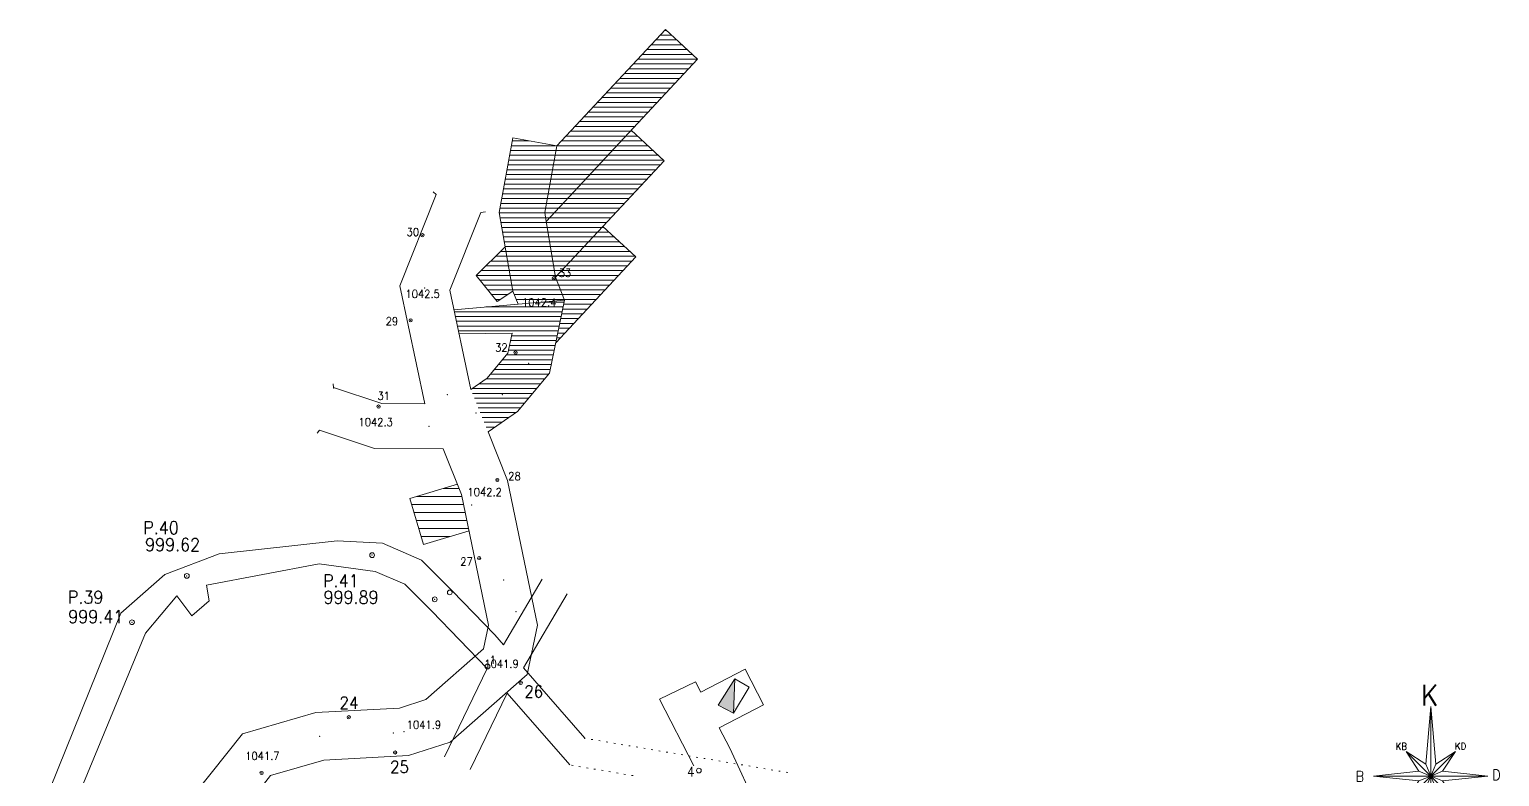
# Model space of a CAD drawing. Header units: millimetres. Extents: x 628903 to 629101, y 4089470 to 4089820.
# Drawn here: x 628962.5 to 629054.4, y 4089773.7 to 4089820.3 of the extents above; entities that cross this region are included whole.
import ezdxf

# ---------------------------------------------------------------- set-up
doc = ezdxf.new("R2010")
doc.units = ezdxf.units.MM
doc.layers.get('0').update_dxf_attribs({"color": 5, "lineweight": 0})
for name, color, linetype, lineweight in [('G_1040', 96, 'Continuous', 0), ('G_1040_POL', 3, 'Continuous', 0), ('G_995', 7, 'Continuous', 0), ('G_995DOGR', 7, 'Continuous', 0), ('G_997', 136, 'Continuous', 0), ('P_DTY', 7, 'Continuous', 0)]:
    doc.layers.add(name, color=color, linetype=linetype, lineweight=lineweight)
doc.styles.add('textstyle114', font='standard')
doc.styles.add('textstyle138', font='standard')
doc.styles.add('textstyle15', font='standard')
doc.styles.add('textstyle16', font='standard')
doc.styles.add('textstyle162', font='standard')
doc.styles.add('textstyle163', font='standard')
doc.styles.add('textstyle165', font='standard')
doc.styles.add('textstyle166', font='standard')
doc.styles.add('textstyle167', font='standard')
doc.styles.add('textstyle17', font='standard')
doc.styles.add('textstyle171', font='standard')
doc.styles.add('textstyle172', font='standard')
doc.styles.add('textstyle173', font='standard')
doc.styles.add('textstyle174', font='standard')
doc.styles.add('textstyle175', font='standard')
doc.styles.add('textstyle176', font='standard')
doc.styles.add('textstyle177', font='standard')
doc.styles.add('textstyle178', font='standard')
doc.styles.add('textstyle179', font='standard')
doc.styles.add('textstyle18', font='standard')
doc.styles.add('textstyle180', font='standard')
doc.styles.add('textstyle181', font='standard')
doc.styles.add('textstyle182', font='standard')
doc.styles.add('textstyle19', font='standard')
doc.styles.add('textstyle20', font='standard')
doc.styles.add('textstyle21', font='standard')
doc.styles.add('textstyle22', font='standard')
doc.styles.add('textstyle70', font='standard')
doc.styles.add('textstyle72', font='standard')
doc.styles.add('textstyle73', font='standard')
doc.styles.add('textstyle74', font='standard')
doc.styles.add('textstyle75', font='standard')
doc.styles.add('textstyle76', font='standard')

# ---------------------------------------------------------------- blocks, each defined once
blk = doc.blocks.new('OK_1')
at = {"layer": 'P_DTY', "lineweight": 0}
for p, q in [((-31.4, 78), (-0.7, 438.5)), ((30, 78), (-0.7, 438.5)), ((-0.7, 3.8), (-0.7, 438.5)), ((-74.9, 34.5), (-154.4, 157.5)), ((-31.4, 78), (-154.4, 157.5)), ((-0.7, 3.8), (-154.4, 157.5)), ((-0.7, 3.8), (153, 157.5)), ((30, 78), (153, 157.5)), ((73.5, 34.5), (153, 157.5)), ((-357.6, 3.8), (-74.9, 34.5)), ((-74.9, -26.9), (-357.6, 3.8)), ((-357.6, 3.8), (-0.7, 3.8)), ((-154.4, -149.9), (-0.7, 3.8)), ((-0.7, 3.8), (-74.9, 34.5)), ((-74.9, -26.9), (-0.7, 3.8)), ((-0.7, 3.8), (-31.4, 78)), ((-31.4, -70.4), (-0.7, 3.8)), ((-0.7, 3.8), (30, 78)), ((-0.7, 3.8), (73.5, 34.5)), ((73.5, -26.9), (-0.7, 3.8)), ((30, -70.4), (-0.7, 3.8)), ((-0.7, 3.8), (356.2, 3.8)), ((-0.7, -430.9), (-0.7, 3.8)), ((153, -149.9), (-0.7, 3.8)), ((356.2, 3.8), (73.5, 34.5)), ((73.5, -26.9), (356.2, 3.8)), ((-154.4, -149.9), (-74.9, -26.9)), ((-154.4, -149.9), (-31.4, -70.4)), ((-0.7, -430.9), (-31.4, -70.4)), ((-0.7, -430.9), (30, -70.4)), ((153, -149.9), (30, -70.4)), ((153, -149.9), (73.5, -26.9))]:
    blk.add_line(p, q, dxfattribs=at)
for points in [[(-0.7, 438.5), (30, 78), (-0.7, 3.8), (-0.7, 438.5)], [(-154.4, 157.5), (-31.4, 78), (-0.7, 3.8), (-154.4, 157.5)], [(153, 157.5), (73.5, 34.5), (-0.7, 3.8), (153, 157.5)], [(-74.9, 34.5), (-0.7, 3.8), (-357.6, 3.8), (-74.9, 34.5)], [(-0.7, 3.8), (-154.4, -149.9), (-74.9, -26.9), (-0.7, 3.8)], [(-0.7, 3.8), (-0.7, -430.9), (-31.4, -70.4), (-0.7, 3.8)], [(-0.7, 3.8), (153, -149.9), (30, -70.4), (-0.7, 3.8)], [(-0.7, 3.8), (356.2, 3.8), (73.5, -26.9), (-0.7, 3.8)]]:
    blk.add_lwpolyline(points, close=True, dxfattribs=at)
for s, height, style, p in [('K', 130.4, 'textstyle15', (-61.5, 443.5)), ('KB', 43.47, 'textstyle21', (-220.3, 168.4)), ('KD', 43.47, 'textstyle22', (150.1, 168.8)), ('B', 65.2, 'textstyle17', (-470.1, -30.2)), ('D', 65.2, 'textstyle18', (383.4, -21.3)), ('GB', 43.47, 'textstyle20', (-225.1, -207.8)), ('GD', 43.47, 'textstyle19', (153.4, -198.5)), ('G', 65.2, 'textstyle16', (-24.8, -500.6))]:
    blk.add_text(s, height=height, dxfattribs=dict(at, style=style)).set_placement(p)

msp = doc.modelspace()

# ---------------------------------------------------------------- hatches: boundary and pattern name
at = {"layer": 'G_997', "lineweight": 0}
msp.add_hatch(color=256, dxfattribs=at).paths.add_polyline_path([(629006.582, 4089779.775), (629005.553, 4089778.143), (629006.515, 4089777.629)], flags=0)

# ---------------------------------------------------------------- linework, layer by layer
at = {"layer": 'G_1040', "lineweight": 0}
for p, q in [((628995.475, 4089813.048), (629002.261, 4089820.325)), ((629004.256, 4089818.465), (629002.261, 4089820.325)), ((628994.809, 4089808.335), (629004.256, 4089818.465)), ((629002.168, 4089812.121), (629000.12, 4089814.031)), ((628991.866, 4089808.898), (628992.72, 4089813.553)), ((628995.475, 4089813.048), (628992.72, 4089813.553)), ((628994.711, 4089808.888), (628995.475, 4089813.048)), ((628995.397, 4089804.861), (629002.168, 4089812.121)), ((628987.933, 4089810.008), (628987.755, 4089810.194)), ((628985.662, 4089804.311), (628987.933, 4089810.008)), ((628988.784, 4089804.043), (628990.72, 4089808.897)), ((628990.72, 4089808.897), (628991.013, 4089808.934)), ((628992.73, 4089803.992), (628991.866, 4089808.898)), ((628994.809, 4089808.335), (628994.711, 4089808.888)), ((628995.397, 4089804.861), (628994.809, 4089808.335)), ((629000.396, 4089806.116), (628998.348, 4089808.025)), ((628992.243, 4089806.757), (628990.435, 4089804.959)), ((628995.407, 4089800.766), (629000.396, 4089806.116)), ((628990.435, 4089804.959), (628991.749, 4089803.328)), ((628995.956, 4089803.424), (628995.397, 4089804.861)), ((628987.22, 4089796.945), (628985.662, 4089804.311)), ((628990.094, 4089797.853), (628988.784, 4089804.043)), ((628991.749, 4089803.328), (628992.73, 4089803.992)), ((628993.046, 4089803.18), (628992.73, 4089803.992)), ((628993.046, 4089803.18), (628989.043, 4089802.821)), ((628993.046, 4089803.18), (628995.956, 4089803.424)), ((628995.013, 4089798.857), (628995.956, 4089803.424)), ((628992.671, 4089801.363), (628989.359, 4089801.328)), ((628992.413, 4089800.113), (628992.671, 4089801.363)), ((628991.111, 4089798.555), (628992.413, 4089800.113)), ((628981.518, 4089797.962), (628981.496, 4089798.196)), ((628990.094, 4089797.853), (628991.111, 4089798.555)), ((628993.015, 4089796.467), (628995.013, 4089798.857)), ((628984.533, 4089796.964), (628981.518, 4089797.962)), ((628987.22, 4089796.945), (628984.533, 4089796.964)), ((628991.179, 4089795.2), (628993.015, 4089796.467)), ((628980.638, 4089795.305), (628980.508, 4089795.118)), ((628984.072, 4089794.167), (628980.638, 4089795.305)), ((628992.397, 4089792.166), (628991.179, 4089795.2)), ((628988.373, 4089794.137), (628984.072, 4089794.167)), ((628989.513, 4089791.296), (628988.373, 4089794.137)), ((628989.261, 4089791.924), (628986.285, 4089791.035)), ((628994.27, 4089783.12), (628992.397, 4089792.166)), ((628987.143, 4089788.161), (628986.285, 4089791.035)), ((628991.205, 4089783.13), (628989.513, 4089791.296)), ((628989.987, 4089789.01), (628987.143, 4089788.161)), ((628990.889, 4089781.657), (628991.205, 4089783.13)), ((628993.615, 4089780.057), (628994.27, 4089783.12)), ((628987.281, 4089778.492), (628990.889, 4089781.657)), ((628988.799, 4089775.832), (628993.615, 4089780.057)), ((628980.411, 4089777.674), (628985.653, 4089777.957)), ((628985.653, 4089777.957), (628987.281, 4089778.492)), ((628975.832, 4089776.355), (628980.411, 4089777.674)), ((628972.902, 4089772.668), (628975.832, 4089776.355)), ((628986.211, 4089774.983), (628988.799, 4089775.832)), ((628977.584, 4089773.737), (628980.913, 4089774.696)), ((628980.913, 4089774.696), (628986.211, 4089774.983)), ((628976.769, 4089772.712), (628977.584, 4089773.737))]:
    msp.add_line(p, q, dxfattribs=at)
at = {"layer": 'G_1040', "color": 254, "lineweight": 0}
for p, q in [((629002.206, 4089820.266), (629002.325, 4089820.266)), ((629001.366, 4089819.366), (629003.29, 4089819.366)), ((629001.646, 4089819.666), (629002.968, 4089819.666)), ((629001.926, 4089819.966), (629002.646, 4089819.966)), ((629000.527, 4089818.466), (629004.255, 4089818.466)), ((629000.807, 4089818.766), (629003.933, 4089818.766)), ((629001.086, 4089819.066), (629003.611, 4089819.066)), ((628999.688, 4089817.566), (629003.417, 4089817.566)), ((628999.967, 4089817.866), (629003.697, 4089817.866)), ((629000.247, 4089818.166), (629003.977, 4089818.166)), ((628998.848, 4089816.666), (629002.578, 4089816.666)), ((628999.128, 4089816.966), (629002.857, 4089816.966)), ((628999.408, 4089817.266), (629003.137, 4089817.266)), ((628998.009, 4089815.766), (629001.738, 4089815.766)), ((628998.289, 4089816.066), (629002.018, 4089816.066)), ((628998.569, 4089816.366), (629002.298, 4089816.366)), ((628997.17, 4089814.866), (629000.899, 4089814.866)), ((628997.449, 4089815.166), (629001.179, 4089815.166)), ((628997.729, 4089815.466), (629001.459, 4089815.466)), ((628996.33, 4089813.966), (629000.19, 4089813.966)), ((628996.61, 4089814.266), (629000.339, 4089814.266)), ((628996.89, 4089814.566), (629000.619, 4089814.566)), ((628992.631, 4089813.066), (628995.378, 4089813.066)), ((628992.686, 4089813.366), (628993.743, 4089813.366)), ((628995.491, 4089813.066), (629001.155, 4089813.066)), ((628995.771, 4089813.366), (629000.833, 4089813.366)), ((628996.051, 4089813.666), (629000.511, 4089813.666)), ((628992.466, 4089812.166), (629002.12, 4089812.166)), ((628992.521, 4089812.466), (629001.798, 4089812.466)), ((628992.576, 4089812.766), (629001.477, 4089812.766)), ((628992.301, 4089811.266), (629001.37, 4089811.266)), ((628992.356, 4089811.566), (629001.65, 4089811.566)), ((628992.411, 4089811.866), (629001.93, 4089811.866)), ((628992.136, 4089810.366), (629000.531, 4089810.366)), ((628992.191, 4089810.666), (629000.811, 4089810.666)), ((628992.246, 4089810.966), (629001.091, 4089810.966)), ((628991.971, 4089809.466), (628999.692, 4089809.466)), ((628992.026, 4089809.766), (628999.972, 4089809.766)), ((628992.081, 4089810.066), (629000.251, 4089810.066)), ((628991.872, 4089808.866), (628999.132, 4089808.866)), ((628991.916, 4089809.166), (628999.412, 4089809.166)), ((628991.925, 4089808.566), (628998.852, 4089808.566)), ((628991.978, 4089808.266), (628998.573, 4089808.266)), ((628992.031, 4089807.966), (628998.412, 4089807.966)), ((628992.083, 4089807.666), (628998.734, 4089807.666)), ((628992.136, 4089807.366), (628999.055, 4089807.366)), ((628991.951, 4089806.466), (629000.02, 4089806.466)), ((628992.189, 4089807.066), (628999.377, 4089807.066)), ((628992.242, 4089806.766), (628999.699, 4089806.766)), ((628991.046, 4089805.566), (628999.883, 4089805.566)), ((628991.347, 4089805.866), (629000.163, 4089805.866)), ((628991.649, 4089806.166), (629000.342, 4089806.166)), ((628990.443, 4089804.966), (628999.324, 4089804.966)), ((628990.671, 4089804.666), (628999.044, 4089804.666)), ((628990.744, 4089805.266), (628999.604, 4089805.266)), ((628990.913, 4089804.366), (628998.764, 4089804.366)), ((628991.154, 4089804.066), (628998.484, 4089804.066)), ((628991.396, 4089803.766), (628992.396, 4089803.766)), ((628992.818, 4089803.766), (628998.205, 4089803.766)), ((628991.036, 4089803), (628995.868, 4089803)), ((628991.638, 4089803.466), (628991.952, 4089803.466)), ((628992.935, 4089803.466), (628997.925, 4089803.466)), ((628994.473, 4089803.3), (628995.93, 4089803.3)), ((628995.84, 4089802.866), (628997.365, 4089802.866)), ((628995.902, 4089803.166), (628997.645, 4089803.166)), ((628989.069, 4089802.7), (628995.806, 4089802.7)), ((628989.132, 4089802.4), (628995.744, 4089802.4)), ((628989.196, 4089802.1), (628995.682, 4089802.1)), ((628995.655, 4089801.966), (628996.526, 4089801.966)), ((628995.717, 4089802.266), (628996.806, 4089802.266)), ((628995.779, 4089802.566), (628997.086, 4089802.566)), ((628989.259, 4089801.8), (628995.62, 4089801.8)), ((628989.323, 4089801.5), (628995.558, 4089801.5)), ((628992.637, 4089801.2), (628995.496, 4089801.2)), ((628995.469, 4089801.066), (628995.687, 4089801.066)), ((628995.531, 4089801.366), (628995.966, 4089801.366)), ((628995.593, 4089801.666), (628996.246, 4089801.666)), ((628992.318, 4089800), (628995.249, 4089800)), ((628992.452, 4089800.3), (628995.311, 4089800.3)), ((628992.514, 4089800.6), (628995.373, 4089800.6)), ((628992.576, 4089800.9), (628995.435, 4089800.9)), ((628991.566, 4089799.1), (628995.063, 4089799.1)), ((628991.817, 4089799.4), (628995.125, 4089799.4)), ((628992.068, 4089799.7), (628995.187, 4089799.7)), ((628990.596, 4089798.2), (628994.463, 4089798.2)), ((628991.031, 4089798.5), (628994.714, 4089798.5)), ((628991.315, 4089798.8), (628994.965, 4089798.8)), ((628990.162, 4089797.9), (628994.212, 4089797.9)), ((628990.198, 4089797.6), (628993.962, 4089797.6)), ((628990.32, 4089797.3), (628993.711, 4089797.3)), ((628990.443, 4089797), (628993.46, 4089797)), ((628990.566, 4089796.7), (628993.209, 4089796.7)), ((628990.688, 4089796.4), (628992.917, 4089796.4)), ((628990.811, 4089796.1), (628992.483, 4089796.1)), ((628990.934, 4089795.8), (628992.048, 4089795.8)), ((628991.056, 4089795.5), (628991.614, 4089795.5)), ((628986.705, 4089791.161), (628989.541, 4089791.161)), ((628988.379, 4089791.661), (628989.367, 4089791.661)), ((628986.397, 4089790.661), (628989.645, 4089790.661)), ((628986.546, 4089790.161), (628989.748, 4089790.161)), ((628986.695, 4089789.661), (628989.852, 4089789.661)), ((628986.845, 4089789.161), (628989.956, 4089789.161)), ((628986.994, 4089788.661), (628988.818, 4089788.661))]:
    msp.add_line(p, q, dxfattribs=at)
at = {"layer": 'G_1040', "lineweight": 0}
for p in [(628987.223, 4089804.177), (628994.501, 4089803.302), (628993.713, 4089799.485), (628981.537, 4089797.93), (628988.631, 4089797.521), (628992.063, 4089797.511), (628990.429, 4089796.383), (628984.478, 4089795.799), (628987.479, 4089795.543), (628990.955, 4089791.731), (628990.15, 4089790.624), (628992.153, 4089785.947), (628992.92, 4089783.978), (628992.252, 4089780.857), (628988.04, 4089777.162), (628980.662, 4089776.185), (628985.255, 4089776.4), (628985.932, 4089776.47), (628976.708, 4089775.046)]:
    msp.add_point(p, dxfattribs=at)
at = {"layer": 'G_1040_POL', "lineweight": 0}
for centre in [(628987.077, 4089807.475), (628995.279, 4089804.794), (628986.343, 4089802.163), (628992.894, 4089800.15), (628984.334, 4089796.777), (628991.756, 4089792.195), (628990.621, 4089787.321), (628993.217, 4089779.52), (628982.474, 4089777.382), (628985.368, 4089775.178), (628977.029, 4089773.901)]:
    msp.add_circle(centre, 0.1, dxfattribs=at)
for p in [(628987.077, 4089807.475), (628995.279, 4089804.794), (628986.343, 4089802.163), (628992.894, 4089800.15), (628984.334, 4089796.777), (628991.686, 4089792.187), (628991.756, 4089792.195), (628990.621, 4089787.321), (628993.217, 4089779.52), (628982.474, 4089777.382), (628985.368, 4089775.178), (628977.029, 4089773.901)]:
    msp.add_point(p, dxfattribs=at)
at = {"layer": 'G_995', "lineweight": 0}
for p, q in [((628974.369, 4089787.59), (628981.741, 4089788.391)), ((628970.98, 4089786.299), (628974.369, 4089787.59)), ((628968.245, 4089783.872), (628970.98, 4089786.299)), ((628973.598, 4089785.624), (628980.625, 4089786.963)), ((628973.752, 4089784.647), (628973.598, 4089785.624)), ((628969.787, 4089782.639), (628971.737, 4089784.969)), ((628971.737, 4089784.969), (628972.673, 4089783.722)), ((628972.673, 4089783.722), (628973.752, 4089784.647)), ((628962.526, 4089769.754), (628968.245, 4089783.872)), ((628969.787, 4089782.639), (628964.652, 4089770.246))]:
    msp.add_line(p, q, dxfattribs=at)
for centre in [(628983.933, 4089787.502), (628972.358, 4089786.205), (628987.846, 4089784.743), (628968.932, 4089783.313)]:
    msp.add_circle(centre, 0.15, dxfattribs=at)
for p in [(628983.933, 4089787.502), (628972.358, 4089786.205), (628987.846, 4089784.743), (628968.932, 4089783.313), (628991.799, 4089780.675)]:
    msp.add_point(p, dxfattribs=at)
at = {"layer": 'G_995DOGR', "lineweight": 0}
for p, q in [((628981.741, 4089788.391), (628984.584, 4089788.254)), ((628984.584, 4089788.254), (628987.01, 4089787.195)), ((628987.01, 4089787.195), (628988.938, 4089785.266)), ((628980.625, 4089786.963), (628984.133, 4089786.487)), ((628984.133, 4089786.487), (628985.977, 4089785.681)), ((628985.977, 4089785.681), (628987.656, 4089784.003)), ((628992.141, 4089781.901), (628994.554, 4089786.005)), ((628988.938, 4089785.266), (628991.597, 4089782.526)), ((628993.387, 4089780.468), (628996.106, 4089785.093)), ((628987.656, 4089784.003), (628991.121, 4089780.432)), ((628991.597, 4089782.526), (628992.141, 4089781.901)), ((628991.121, 4089780.432), (628988.446, 4089774.908)), ((628993.387, 4089780.468), (628997.215, 4089776.069)), ((628992.375, 4089778.89), (628990.066, 4089774.124)), ((628992.375, 4089778.89), (628996.28, 4089774.401)), ((628997.251, 4089776.063), (628997.215, 4089776.069)), ((628997.72, 4089775.983), (628997.621, 4089776)), ((628998.188, 4089775.904), (628998.089, 4089775.921)), ((628998.656, 4089775.825), (628998.558, 4089775.842)), ((628999.125, 4089775.746), (628999.026, 4089775.763)), ((628999.593, 4089775.667), (628999.494, 4089775.683)), ((629000.061, 4089775.588), (628999.963, 4089775.604)), ((629000.53, 4089775.509), (629000.431, 4089775.525)), ((629000.998, 4089775.429), (629000.899, 4089775.446)), ((629001.466, 4089775.35), (629001.368, 4089775.367)), ((629001.935, 4089775.271), (629001.836, 4089775.288)), ((629002.403, 4089775.192), (629002.305, 4089775.209)), ((628996.483, 4089774.367), (628996.384, 4089774.383)), ((628996.951, 4089774.288), (628996.853, 4089774.304)), ((629002.871, 4089775.113), (629002.773, 4089775.129)), ((629003.34, 4089775.034), (629003.241, 4089775.05)), ((629003.808, 4089774.955), (629003.71, 4089774.971)), ((629004.277, 4089774.875), (629004.178, 4089774.892)), ((629004.745, 4089774.796), (629004.646, 4089774.813)), ((629005.213, 4089774.717), (629005.115, 4089774.734)), ((629005.682, 4089774.638), (629005.583, 4089774.655)), ((629006.15, 4089774.559), (629006.051, 4089774.576)), ((629006.618, 4089774.48), (629006.52, 4089774.496)), ((629007.087, 4089774.401), (629006.988, 4089774.417)), ((629007.555, 4089774.321), (629007.456, 4089774.338)), ((628997.42, 4089774.209), (628997.321, 4089774.225)), ((628997.888, 4089774.129), (628997.789, 4089774.146)), ((628998.356, 4089774.05), (628998.258, 4089774.067)), ((628998.825, 4089773.971), (628998.726, 4089773.988)), ((628999.293, 4089773.892), (628999.194, 4089773.909)), ((628999.761, 4089773.813), (628999.663, 4089773.829)), ((629000.23, 4089773.734), (629000.131, 4089773.75)), ((629008.023, 4089774.242), (629007.925, 4089774.259)), ((629008.492, 4089774.163), (629008.393, 4089774.18)), ((629008.96, 4089774.084), (629008.862, 4089774.101)), ((629009.429, 4089774.005), (629009.33, 4089774.022)), ((629009.897, 4089773.926), (629009.798, 4089773.942))]:
    msp.add_line(p, q, dxfattribs=at)
for centre in [(628988.782, 4089785.172), (628991.138, 4089780.548)]:
    msp.add_circle(centre, 0.15, dxfattribs=at)
msp.add_point((628997.215, 4089776.069), dxfattribs=at)
at = {"layer": 'G_997', "lineweight": 0}
for p, q in [((629004.461, 4089778.95), (629007.225, 4089780.375)), ((629008.371, 4089778.153), (629007.225, 4089780.375)), ((629001.874, 4089778.511), (629004.125, 4089779.601)), ((629004.461, 4089778.95), (629004.125, 4089779.601)), ((629006.515, 4089777.629), (629007.476, 4089779.261)), ((629007.476, 4089779.261), (629006.582, 4089779.775)), ((629004.024, 4089774.34), (629001.874, 4089778.511)), ((629005.606, 4089776.728), (629008.371, 4089778.153)), ((629006.269, 4089775.443), (629005.606, 4089776.728)), ((629008.167, 4089771.384), (629006.269, 4089775.443))]:
    msp.add_line(p, q, dxfattribs=at)
msp.add_lwpolyline([(629006.582, 4089779.775), (629005.553, 4089778.143), (629006.515, 4089777.629), (629006.582, 4089779.775)], close=True, dxfattribs=at)
msp.add_circle((629004.345, 4089774.052), 0.15, dxfattribs=at)

# ---------------------------------------------------------------- block references
at = {"xscale": 0.01, "yscale": 0.01}
msp.add_blockref('OK_1', (629050.066, 4089773.669), dxfattribs=at)

# ---------------------------------------------------------------- texts
at = {"layer": 'G_1040', "lineweight": 0}
for s, style, p in [('1042.5', 'textstyle174', (628986.016, 4089803.56)), ('1042.4', 'textstyle181', (628993.3, 4089803.033)), ('1042.3', 'textstyle182', (628983.082, 4089795.556)), ('1042.2', 'textstyle175', (628989.888, 4089791.19)), ('1041.9', 'textstyle176', (628990.945, 4089780.465)), ('1041.9', 'textstyle163', (628986.097, 4089776.66)), ('1041.7', 'textstyle162', (628976.004, 4089774.712))]:
    msp.add_text(s, height=0.5, dxfattribs=dict(at, style=style)).set_placement(p)
at = {"layer": 'G_1040_POL', "lineweight": 0}
for s, height, style, p in [('30', 0.5, 'textstyle177', (628986.086, 4089807.425)), ('33', 0.5, 'textstyle180', (628995.589, 4089804.868)), ('29', 0.5, 'textstyle173', (628984.782, 4089801.855)), ('32', 0.5, 'textstyle179', (628991.614, 4089800.208)), ('31', 0.5, 'textstyle178', (628984.267, 4089797.199)), ('28', 0.5, 'textstyle172', (628992.436, 4089792.184)), ('27', 0.5, 'textstyle171', (628989.441, 4089786.849)), ('26', 0.75, 'textstyle167', (628993.441, 4089778.614)), ('24', 0.75, 'textstyle165', (628981.9, 4089777.91)), ('25', 0.75, 'textstyle166', (628985.057, 4089773.909))]:
    msp.add_text(s, height=height, dxfattribs=dict(at, style=style)).set_placement(p)
at = {"layer": 'G_995', "lineweight": 13}
for s, style, p in [('P.40', 'textstyle75', (628969.636, 4089788.811)), ('999.62', 'textstyle70', (628969.75, 4089787.753)), ('P.41', 'textstyle76', (628980.875, 4089785.499)), ('P.39', 'textstyle74', (628964.933, 4089784.475)), ('999.89', 'textstyle72', (628980.903, 4089784.466)), ('999.41', 'textstyle73', (628964.948, 4089783.262))]:
    msp.add_text(s, height=0.8, dxfattribs=dict(at, style=style)).set_placement(p)
at = {"layer": 'G_995DOGR', "lineweight": 0, "style": 'textstyle114'}
msp.add_text('1', height=0.5, dxfattribs=at).set_placement((628991.27, 4089780.711))
at = {"layer": 'G_997', "lineweight": 0, "style": 'textstyle138'}
msp.add_text('4', height=0.6, dxfattribs=at).set_placement((629003.6, 4089773.677))

doc.saveas('drawing.dxf')
